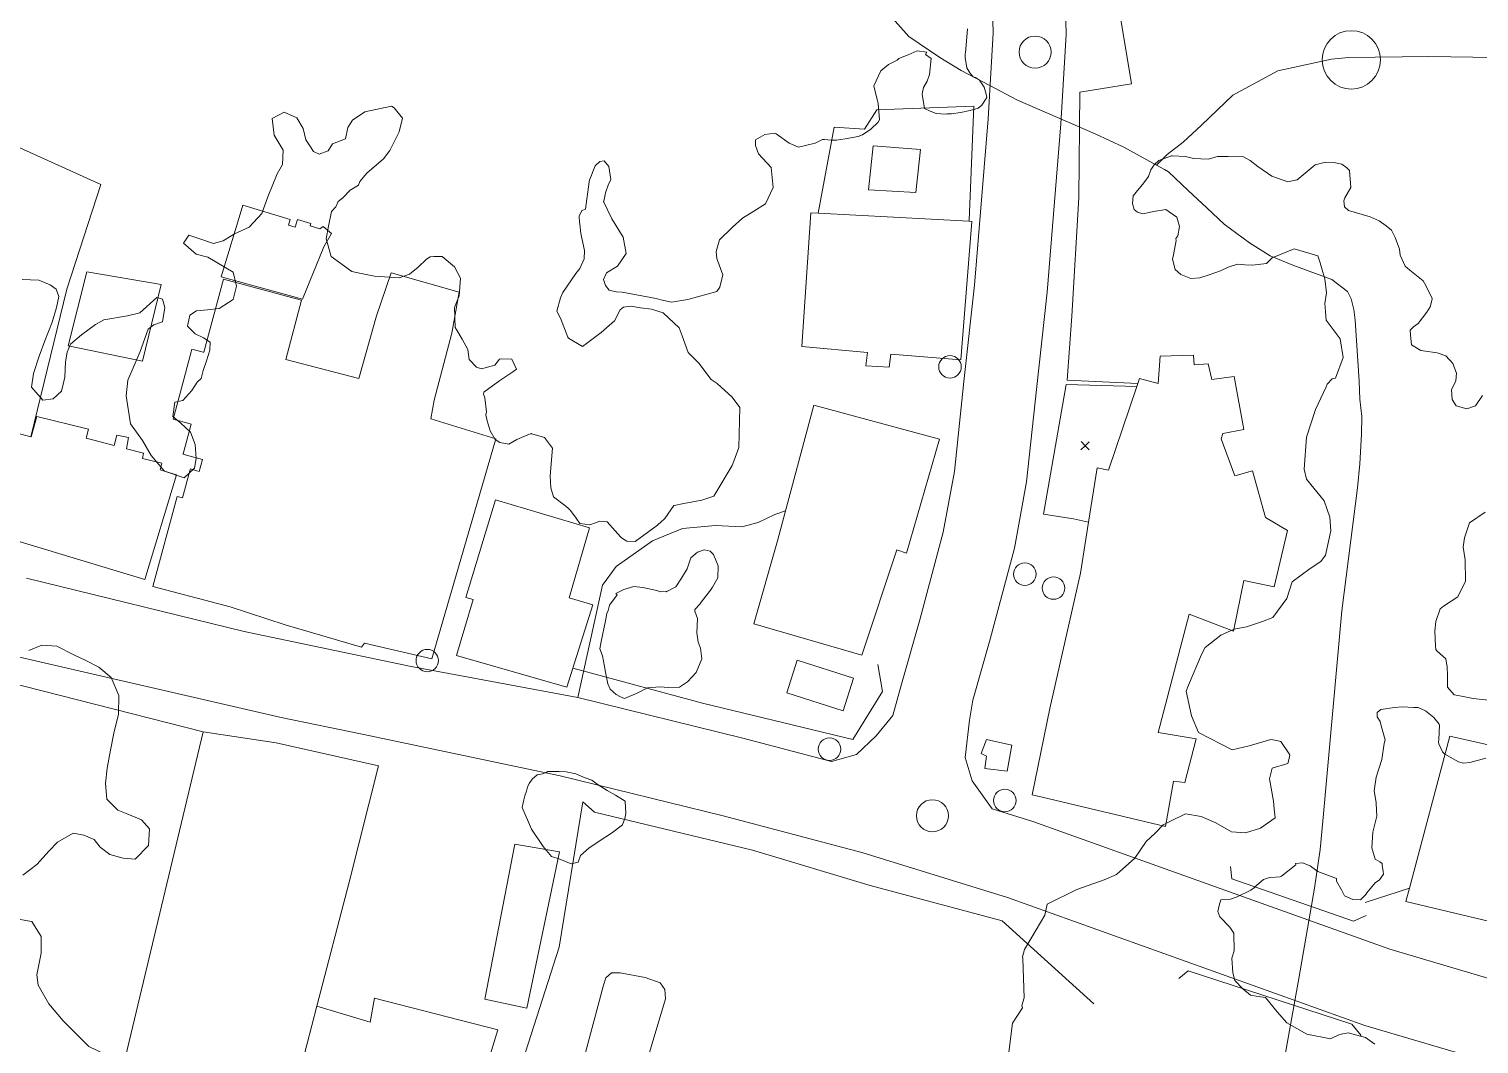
# Model space of a CAD drawing. Header units: metres. Extents: x 4652992 to 4879070, y 2074171 to 2309877.
# Drawn here: x 4654094.4 to 4654193.7, y 2307455.7 to 2307525.3 of the extents above; entities that cross this region are included whole.
import ezdxf

# ---------------------------------------------------------------- set-up
doc = ezdxf.new("R2010")
doc.units = ezdxf.units.M
doc.header["$MEASUREMENT"] = 0
doc.linetypes.add('DGN Style 3', pattern=[92.779933, 66.271381, -26.508552])
doc.layers.get('0').update_dxf_attribs({"color": 4, "lineweight": 0})
for name, color, linetype, lineweight in [('Level 1', 2, 'Continuous', 0), ('Level 10', 54, 'Continuous', 0), ('Level 14', 6, 'Continuous', 0), ('Level 18', 5, 'Continuous', 0), ('Level 20', 30, 'DGN Style 3', 0), ('Level 29', 30, 'Continuous', 0), ('Level 30', 5, 'Continuous', 0), ('Level 31', 38, 'Continuous', 0), ('Level 35', 4, 'Continuous', 0), ('Level 37', 3, 'Continuous', 0), ('Level 38', 3, 'Continuous', 0), ('Level 40', 1, 'Continuous', 0), ('Level 45', 9, 'Continuous', 0), ('Level 61', 4, 'Continuous', 0), ('Level 62', 4, 'Continuous', 0), ('Level 63', 3, 'Continuous', 0)]:
    doc.layers.add(name, color=color, linetype=linetype, lineweight=lineweight)

# ---------------------------------------------------------------- blocks, each defined once
blk = doc.blocks.new('POSTE')
at = {"color": 0, "linetype": 'ByBlock', "lineweight": -2}
blk.add_circle((0, 0), 0.770001, dxfattribs=at)
blk = doc.blocks.new('AL')
at = {"color": 0, "linetype": 'ByBlock', "lineweight": -2, "ltscale": 10}
blk.add_circle((0, 0), 1.100002, dxfattribs=at)
blk = doc.blocks.new('TANQUE')
at = {"color": 0, "linetype": 'ByBlock', "lineweight": -2, "ltscale": 10}
blk.add_circle((0, 0), 2, dxfattribs=at)
blk = doc.blocks.new('COTA')
at = {"color": 0, "linetype": 'ByBlock', "lineweight": -2, "ltscale": 10}
for p, q in [((0, 0), (-1.419522, -1.408457)), ((-1.408457, 1.419522), (0, 0)), ((1.419522, 1.408457), (0, 0)), ((0, 0), (1.408457, -1.419522))]:
    blk.add_line(p, q, dxfattribs=at)

msp = doc.modelspace()

# ---------------------------------------------------------------- linework, layer by layer
at = {"layer": 'Level 1'}
for points in [[(4654180.024905, 2307452.731081, 1375), (4654181.364687, 2307460.230105, 1374.72), (4654182.439883, 2307466.43091, 1374), (4654182.834475, 2307469.082522, 1373), (4654183.010317, 2307471.004885, 1372), (4654184.311098, 2307485.435915, 1371), (4654185.382693, 2307493.868288, 1370.3), (4654185.55469, 2307495.502077, 1370.3), (4654185.675112, 2307497.530703, 1370.3), (4654185.686098, 2307498.746889, 1370.3), (4654185.549074, 2307499.943728, 1370.3), (4654185.513674, 2307501.168886, 1370.3), (4654185.234926, 2307505.358706, 1370.08), (4654185.134707, 2307506.083498, 1370.08), (4654184.969729, 2307506.80469, 1370.08), (4654184.716494, 2307507.318728, 1370.08), (4654183.634707, 2307508.133913, 1370), (4654180.970888, 2307509.115298, 1370), (4654179.411318, 2307509.754275, 1369.98), (4654177.995302, 2307510.638125, 1369.98), (4654176.25873, 2307511.936709, 1369.96), (4654175.063479, 2307513.050112, 1369.92), (4654173.799929, 2307514.224917, 1369.9), (4654172.430727, 2307515.516299, 1369.86), (4654172.164136, 2307515.66353, 1369.860001), (4654171.607081, 2307515.971177, 1369.860001), (4654169.389101, 2307517.196108, 1369.86), (4654167.4173, 2307518.107485, 1369.86), (4654162.093691, 2307520.422121, 1369.8), (4654160.189089, 2307521.43268, 1369.68), (4654159.182925, 2307521.948488, 1369.58), (4654158.238283, 2307522.45209, 1369.52), (4654156.775881, 2307523.344912, 1369.38), (4654154.641909, 2307524.784731, 1369), (4654153.140688, 2307526.470522, 1368.9)], [(4654215.760683, 2307522.839907, 1375.54), (4654199.334475, 2307523.277285, 1375), (4654190.289919, 2307523.412478, 1374), (4654184.767885, 2307523.348879, 1373.36), (4654183.61133, 2307523.234133, 1373), (4654179.937685, 2307522.423281, 1372.32), (4654176.844485, 2307520.776675, 1372), (4654174.711306, 2307518.715884, 1371), (4654173.448305, 2307517.546694, 1370), (4654172.342391, 2307516.703139, 1369.860001), (4654171.607081, 2307515.971177, 1369.860001)]]:
    msp.add_polyline3d(points, dxfattribs=at)
at = {"layer": 'Level 10', "elevation": 1382.869218, "flags": 128}
msp.add_lwpolyline([(4654130.959889, 2307448.527831), (4654130.799252, 2307448.822418), (4654130.835067, 2307449.007356), (4654130.925539, 2307449.349639), (4654133.717624, 2307459.770729), (4654133.890539, 2307460.28895), (4654134.269747, 2307460.623548), (4654134.874993, 2307460.626835), (4654136.576749, 2307460.298969), (4654137.594293, 2307459.9351), (4654137.91889, 2307459.48897), (4654137.961182, 2307458.833518), (4654134.708256, 2307447.90405), (4654134.451082, 2307447.450012), (4654134.168728, 2307447.240521), (4654133.847764, 2307447.206244), (4654133.511495, 2307447.342711), (4654130.959889, 2307448.527831)], dxfattribs=at)
at = {"layer": 'Level 18', "color": 30}
for points in [[(4654160.317766, 2307529.199395, 1372.114), (4654160.427638, 2307525.006552, 1372.391293), (4654160.082479, 2307519.150859, 1372.950229), (4654159.146267, 2307507.743642, 1374.541527), (4654158.412724, 2307501.137846, 1375.690937), (4654157.765138, 2307494.981955, 1376.750347), (4654156.995878, 2307490.820353, 1377.645693), (4654155.388926, 2307484.806771, 1379.193413), (4654154.145933, 2307480.411281, 1380.294134), (4654153.540506, 2307478.255917, 1380.809204), (4654152.404889, 2307476.854966, 1381.211562), (4654151.054579, 2307475.587131, 1381.745443), (4654149.349375, 2307475.108758, 1382.008138), (4654143.269257, 2307476.705506, 1382.729621), (4654131.962425, 2307479.485334, 1383.996528), (4654120.551241, 2307481.611594, 1384.878475), (4654109.086658, 2307484.023533, 1385.597196), (4654094.177198, 2307487.671201, 1386.419561)], [(4654165.310577, 2307529.539233, 1372.104304), (4654165.431497, 2307524.924788, 1372.413692), (4654165.07043, 2307518.799215, 1372.829609), (4654164.123642, 2307507.263134, 1374.453493), (4654163.383773, 2307500.600373, 1375.514646), (4654162.717295, 2307494.264895, 1376.71353), (4654161.87697, 2307489.71884, 1377.630008), (4654160.210093, 2307483.481003, 1379.056289), (4654159.030259, 2307479.30886, 1379.952929), (4654158.796159, 2307477.931714, 1380.245859), (4654158.511978, 2307475.390235, 1380.680556), (4654158.988253, 2307473.775598, 1380.786953), (4654160.349917, 2307471.867412, 1380.74982), (4654163.144122, 2307471.00078, 1380.26704), (4654187.602506, 2307462.251685, 1379.194988), (4654200.724996, 2307458.357377, 1378.697394)], [(4654093.010002, 2307482.4029, 1386.662421), (4654111.623966, 2307478.120944, 1385.324424), (4654117.175207, 2307476.969456, 1384.978918), (4654130.74058, 2307474.121946, 1383.887484), (4654141.914112, 2307471.374891, 1382.648264), (4654151.422501, 2307468.877817, 1381.628535), (4654161.402451, 2307465.782502, 1380.581571), (4654185.892594, 2307457.022046, 1379.08053), (4654192.170681, 2307455.158924, 1378.934073), (4654201.67179, 2307452.339318, 1378.542454), (4654217.775591, 2307447.957559, 1377.721186), (4654219.147704, 2307447.584214, 1377.632048), (4654243.920342, 2307441.441238, 1375.96313), (4654261.881492, 2307436.439456, 1373.873505), (4654272.898449, 2307433.087543, 1372.188783), (4654277.707191, 2307431.624482, 1371.538324), (4654293.512247, 2307427.33574, 1369.547703), (4654305.229821, 2307424.011532, 1368.578529)]]:
    msp.add_polyline3d(points, dxfattribs=at)
at = {"layer": 'Level 20', "linetype": 'Continuous'}
msp.add_polyline3d([(4654131.962425, 2307479.485334, 1384.2879), (4654133.64594, 2307487.179221, 1382.906255), (4654134.579672, 2307488.469219, 1382.906255), (4654137.075856, 2307490.23339, 1382.606255), (4654139.124894, 2307491.077146, 1382.606255), (4654141.385952, 2307491.284361, 1381.906255), (4654143.191381, 2307491.17445, 1381.606255), (4654144.317578, 2307491.472747, 1381.106255), (4654145.455378, 2307492.03879, 1380.606255), (4654146.192725, 2307492.279281, 1379.652693)], dxfattribs=at)
at = {"layer": 'Level 29'}
for points in [[(4654185.992894, 2307464.556252, 1380.26494), (4654185.119653, 2307464.154113, 1380.26494), (4654176.770833, 2307467.071999, 1380.989276), (4654176.691338, 2307467.916048, 1380.989276)], [(4654185.649117, 2307456.334231, 1380.26494), (4654185.015674, 2307457.109762, 1380.26494), (4654173.793781, 2307460.75306, 1380.989276), (4654173.148846, 2307460.233728, 1380.989276)]]:
    msp.add_polyline3d(points, dxfattribs=at)
at = {"layer": 'Level 30', "color": 1, "flags": 128}
for points, elevation in [([(4654155.448598, 2307517.042053), (4654155.128964, 2307514.085653), (4654151.888948, 2307514.2734), (4654152.200596, 2307517.297069), (4654155.448598, 2307517.042053)], 1375.535774), ([(4654158.965372, 2307512.118715), (4654158.207405, 2307502.622003), (4654153.417183, 2307503.024653), (4654153.306737, 2307502.122435), (4654151.702725, 2307502.221131), (4654151.81319, 2307503.123348), (4654147.321217, 2307503.540344), (4654147.937076, 2307512.695958), (4654148.424039, 2307512.67047), (4654158.751059, 2307512.129933), (4654158.965372, 2307512.118715)], 1381.035774), ([(4654156.739, 2307497.184199), (4654154.494781, 2307489.389426), (4654153.82988, 2307489.607592), (4654151.41844, 2307482.384775), (4654144.026585, 2307484.544545), (4654145.640392, 2307490.220865), (4654148.137846, 2307499.528293), (4654156.739, 2307497.184199)], 1380.435774), ([(4654150.859489, 2307480.823616), (4654150.144296, 2307478.587269), (4654146.285172, 2307479.821433), (4654147.000365, 2307482.05778), (4654150.859489, 2307480.823616)], 1384.435774), ([(4654130.716893, 2307468.925521), (4654128.459401, 2307458.207158), (4654125.59982, 2307458.811706), (4654127.642955, 2307469.441463), (4654130.716893, 2307468.925521)], 1388.335774)]:
    msp.add_lwpolyline(points, dxfattribs=dict(at, elevation=elevation))
at = {"layer": 'Level 30', "color": 1}
for points in [[(4654112.137483, 2307511.867569, 1381.8), (4654112.602197, 2307511.727464, 1381.8), (4654112.756983, 2307512.240871, 1381.7), (4654113.661671, 2307511.968119, 1381.7), (4654113.615041, 2307511.813453, 1381.7), (4654114.271066, 2307511.610076, 1381.6), (4654114.501071, 2307511.767884, 1381.6), (4654115.091199, 2307511.290803, 1381.6), (4654114.559125, 2307510.38297, 1381.6), (4654113.101262, 2307506.788993, 1382.7), (4654107.524253, 2307508.322462, 1382.9), (4654108.954102, 2307513.06511, 1381.8361), (4654109.002615, 2307513.226022, 1381.8), (4654112.251714, 2307512.246459, 1381.8), (4654112.137483, 2307511.867569, 1381.8)], [(4654103.412676, 2307507.801519, 1384.6), (4654102.129668, 2307502.533493, 1385.4), (4654097.033603, 2307503.591778, 1385.4), (4654098.307375, 2307508.660177, 1384.7), (4654103.412676, 2307507.801519, 1384.6)], [(4654123.321251, 2307504.446611, 1388.2358), (4654122.116739, 2307499.866116, 1390.8358), (4654121.881885, 2307498.593592, 1390.8358), (4654126.34878, 2307497.208736, 1390.6358), (4654121.963778, 2307482.145875, 1390.6358), (4654117.342256, 2307483.212253, 1390.6358), (4654117.144936, 2307482.935903, 1393.4358), (4654111.901835, 2307484.479013, 1393.4358), (4654108.132673, 2307485.708357, 1388.779575), (4654102.844049, 2307487.091937, 1387.6), (4654104.507936, 2307493.263835, 1387.9), (4654104.877853, 2307493.164109, 1387.7), (4654105.381466, 2307495.032176, 1387.1355), (4654105.413137, 2307495.149653, 1387.1), (4654105.852995, 2307495.031071, 1387.1), (4654106.01951, 2307494.98618, 1387.1), (4654106.239992, 2307495.804019, 1388.6), (4654105.133831, 2307496.10223, 1388.6), (4654104.899309, 2307496.165455, 1388.6), (4654104.904765, 2307496.185693, 1388.6), (4654105.454826, 2307498.226048, 1388.6), (4654105.400924, 2307498.240579, 1388.5214), (4654104.22071, 2307498.558754, 1386.8), (4654104.793829, 2307500.684636, 1386.7116), (4654105.466224, 2307503.178769, 1386.6078), (4654105.516994, 2307503.367092, 1386.6), (4654106.287787, 2307503.159294, 1386.2202), (4654106.328706, 2307503.148262, 1386.2), (4654107.678219, 2307508.154044, 1385.5), (4654112.944477, 2307506.734309, 1385.5), (4654113.035859, 2307506.709673, 1385.5), (4654111.943587, 2307502.658085, 1386.537758), (4654116.948227, 2307501.348984, 1388.9958), (4654118.171126, 2307505.647999, 1388.3358), (4654119.178141, 2307508.60055, 1385.0358), (4654123.839492, 2307507.274453, 1385.3358), (4654123.321251, 2307504.446611, 1388.2358)], [(4654174.162585, 2307502.939668, 1375.745774), (4654174.201829, 2307502.288935, 1375.745774), (4654175.156586, 2307502.355338, 1375.345774), (4654175.399041, 2307501.278138, 1377.935774), (4654176.935153, 2307501.484247, 1377.835774), (4654177.601952, 2307497.844514, 1377.835774), (4654176.159654, 2307497.576788, 1378.035774), (4654176.043253, 2307497.215265, 1378.035774), (4654176.975814, 2307494.679345, 1378.435774), (4654178.199842, 2307495.033021, 1378.435774), (4654179.081289, 2307491.82266, 1378.435774), (4654180.59879, 2307490.924098, 1376.435774), (4654179.691934, 2307487.077249, 1376.435774), (4654177.611327, 2307487.507232, 1379.035774), (4654176.904991, 2307484.044565, 1379.835774), (4654173.866721, 2307485.206752, 1381.135774), (4654171.732934, 2307477.084205, 1381.135774), (4654174.343442, 2307476.651498, 1381.065774), (4654173.562319, 2307473.655009, 1380.765774), (4654172.785329, 2307473.749414, 1384.335774), (4654172.239016, 2307470.658448, 1384.235774), (4654164.181985, 2307472.568483, 1384.235774), (4654163.10864, 2307472.822935, 1384.235774), (4654164.314934, 2307478.734738, 1384.235774), (4654166.420867, 2307488.008494, 1381.935774), (4654166.96491, 2307491.507185, 1380.868692), (4654167.542519, 2307495.221731, 1379.735774), (4654168.325114, 2307495.063293, 1378.735774), (4654170.272186, 2307500.792994, 1378.735774), (4654170.347806, 2307501.015523, 1378.735774), (4654170.45911, 2307501.343061, 1378.735774), (4654171.734049, 2307501.002802, 1378.735774), (4654171.877277, 2307502.890828, 1375.875774), (4654174.162585, 2307502.939668, 1375.745774)], [(4654093.047603, 2307497.737939, 1387.3), (4654094.474383, 2307497.349613, 1387.7924), (4654094.496553, 2307497.343579, 1387.8), (4654094.896716, 2307498.746969, 1387.5), (4654098.422659, 2307497.870626, 1387.5), (4654098.267231, 2307497.25951, 1387.5), (4654100.198627, 2307496.769071, 1387.5), (4654100.368673, 2307497.457458, 1387.5), (4654101.17292, 2307497.303259, 1387.5), (4654101.026543, 2307496.530244, 1387.5), (4654102.19907, 2307496.225357, 1387.5), (4654102.133205, 2307495.877509, 1387.5), (4654103.458821, 2307495.543295, 1387.5), (4654103.332718, 2307495.086851, 1387.5), (4654104.459478, 2307494.750727, 1387.5), (4654102.281139, 2307487.578329, 1388.5), (4654092.461823, 2307490.556735, 1388.5)], [(4654131.622146, 2307481.507192, 1387.333083), (4654131.214734, 2307480.209055, 1387.349219), (4654123.640671, 2307482.366898, 1387.629219), (4654124.786784, 2307486.211691, 1387.909219), (4654124.27727, 2307486.333451, 1387.909219), (4654126.316626, 2307493.035153, 1387.909219), (4654132.763538, 2307491.127012, 1386.789218), (4654131.358902, 2307486.316238, 1387.279219), (4654132.982136, 2307485.840533, 1387.279219), (4654131.622146, 2307481.507192, 1387.333083)], [(4654202.064611, 2307479.555561, 1379.936255), (4654201.025867, 2307474.812718, 1380.866254), (4654201.722935, 2307474.671111, 1380.936255), (4654198.768439, 2307463.106475, 1380.796255), (4654188.70833, 2307465.509239, 1380.206254), (4654188.951325, 2307466.420247, 1380.206254), (4654191.731185, 2307476.842173, 1380.206254), (4654195.267957, 2307476.030827, 1380.425093), (4654195.377283, 2307476.005747, 1380.431858), (4654198.195806, 2307475.35917, 1380.606255), (4654198.906441, 2307479.062699, 1379.873682), (4654198.988568, 2307479.490713, 1379.789019), (4654199.00201, 2307479.556755, 1379.780557), (4654199.088277, 2307479.980585, 1379.726254), (4654202.064611, 2307479.555561, 1379.936255)], [(4654118.026743, 2307458.881235, 1389.335774), (4654126.47832, 2307456.710196, 1389.335774), (4654125.023632, 2307451.946355, 1389.435774), (4654127.049568, 2307451.456581, 1389.635774), (4654124.299288, 2307441.50399, 1389.635774), (4654124.110538, 2307440.820951, 1389.635774), (4654124.102525, 2307440.822693, 1389.635774), (4654110.329365, 2307443.817263, 1389.635774), (4654112.359122, 2307451.705759, 1389.798735), (4654114.066016, 2307458.339475, 1389.935774), (4654117.722993, 2307457.236674, 1389.935774), (4654118.026743, 2307458.881235, 1389.335774)]]:
    msp.add_polyline3d(points, dxfattribs=at)
at = {"layer": 'Level 31'}
msp.add_polyline3d([(4654161.709608, 2307476.229556, 1381.332252), (4654161.376385, 2307474.437064, 1381.332252), (4654159.860259, 2307474.63585, 1381.032252), (4654159.964027, 2307475.463462, 1381.032252), (4654159.614152, 2307475.663907, 1381.032252), (4654159.971785, 2307476.618463, 1381.032252), (4654161.709608, 2307476.229556, 1381.332252)], dxfattribs=at)
at = {"layer": 'Level 35'}
msp.add_line((4654185.928871, 2307465.443363, 1379.706254), (4654188.951325, 2307466.420247, 1379.706254), dxfattribs=at)
at = {"layer": 'Level 35', "extrusion": (0.9498513898274265, -0.2439849756680609, 0.1955854516347316), "elevation": 3858003.085493, "flags": 128}
msp.add_lwpolyline([(3392819.772464, -768013.850348), (3392811.538333, -768014.068359), (3392802.760753, -768013.850348)], dxfattribs=at)
at = {"layer": 'Level 37'}
for points in [[(4654164.418961, 2307547.524616, 1373.460917), (4654165.708197, 2307543.019031, 1373.732251), (4654168.461394, 2307530.242045, 1373.532252), (4654169.909117, 2307521.543223, 1373.932251), (4654166.364065, 2307520.959994, 1373.932251), (4654166.288116, 2307513.748262, 1375.232251), (4654165.825065, 2307505.623218, 1376.132252), (4654165.49212, 2307501.233626, 1376.732251), (4654170.347806, 2307501.015523, 1376.638778)], [(4654094.474383, 2307497.349613, 1386.495479), (4654096.949548, 2307507.462712, 1385.097286), (4654099.267776, 2307514.642296, 1384.197286), (4654082.355766, 2307522.305076, 1384.197286), (4654064.796051, 2307530.516897, 1385.767709)], [(4654106.288412, 2307477.143847, 1388.591429), (4654089.044369, 2307481.530306, 1389.391429), (4654078.157973, 2307484.992637, 1389.591429), (4654073.828379, 2307486.017368, 1389.891429), (4654068.606655, 2307487.015917, 1389.891429)], [(4654152.528047, 2307481.74878, 1383.035774), (4654152.829914, 2307479.903581, 1383.035774), (4654150.818766, 2307476.616602, 1383.635774), (4654140.500842, 2307479.103776, 1385.135774), (4654132.212388, 2307481.345389, 1386.035774), (4654131.622146, 2307481.507192, 1386.035774)], [(4654118.298359, 2307474.816295, 1387.691428), (4654111.281848, 2307476.376863, 1388.591429), (4654106.288412, 2307477.143847, 1388.591429), (4654100.820761, 2307454.288102, 1390.091429), (4654112.359122, 2307451.705759, 1389.402031)], [(4654132.296361, 2307472.334117, 1386.935774), (4654130.675412, 2307462.391801, 1387.935774), (4654127.037213, 2307450.984141, 1388.335774), (4654124.299288, 2307441.50399, 1388.335774)]]:
    msp.add_polyline3d(points, dxfattribs=at)
at = {"layer": 'Level 38'}
for points in [[(4654158.751059, 2307512.129933, 1376.035774), (4654158.778924, 2307512.176227, 1376.035774), (4654159.09218, 2307520.021898, 1375.135774), (4654152.458348, 2307519.764439, 1374.735774), (4654151.617118, 2307518.444373, 1374.735774), (4654149.528999, 2307518.575388, 1374.735774), (4654148.424039, 2307512.67047, 1375.169946)], [(4654167.330835, 2307458.499501, 1383.535774), (4654161.045244, 2307464.189648, 1383.535774), (4654151.98859, 2307466.614468, 1384.035774), (4654143.936945, 2307469.027663, 1384.935774), (4654133.103039, 2307471.629499, 1385.435774), (4654132.296361, 2307472.334117, 1386.935774)]]:
    msp.add_polyline3d(points, dxfattribs=at)
at = {"layer": 'Level 40', "color": 3}
for points in [[(4654158.660883, 2307525.32257, 1376.0358), (4654158.66337, 2307525.284179, 1376.0358), (4654158.52118, 2307523.668429, 1375.0358), (4654158.512241, 2307523.624652, 1375.0358), (4654158.508854, 2307523.348432, 1375.0358), (4654158.630568, 2307522.644172, 1375.0358), (4654158.830324, 2307522.285311, 1375.0358), (4654159.04796, 2307522.014005, 1375.0358), (4654159.222847, 2307521.979064, 1375.0358), (4654159.485315, 2307521.800667, 1375.0358), (4654159.815137, 2307521.313946, 1375.0358), (4654159.937298, 2307520.837686, 1375.0358), (4654159.987116, 2307520.596093, 1375.0358), (4654159.652298, 2307520.070616, 1375.0358), (4654159.402315, 2307519.869919, 1375.0358), (4654158.847621, 2307519.714551, 1375.0358), (4654158.188635, 2307519.588394, 1375.0358), (4654157.575533, 2307519.483047, 1375.0358), (4654157.486216, 2307519.484644, 1375.0358), (4654157.277873, 2307519.48837, 1375.0358), (4654157.164143, 2307519.474104, 1375.0358), (4654156.517504, 2307519.506113, 1375.0358), (4654156.114916, 2307519.673686, 1375.0358), (4654155.717299, 2307519.854311, 1375.0358), (4654155.555282, 2307520.843601, 1375.0358), (4654155.644694, 2307521.281405, 1375.0358), (4654155.895342, 2307521.717022, 1375.0358), (4654156.057896, 2307522.190562, 1375.0358), (4654156.187135, 2307523.269032, 1375.0358), (4654155.790829, 2307523.555366, 1375.5358), (4654155.888216, 2307523.716601, 1376.0358), (4654155.205636, 2307523.80877, 1376.0358), (4654155.017533, 2307523.713601, 1377.0358), (4654154.610813, 2307523.53009, 1377.0358), (4654153.94969, 2307523.276987, 1377.0358), (4654153.835718, 2307523.163419, 1377.0358), (4654153.257082, 2307522.865134, 1377.0358), (4654152.722966, 2307522.435098, 1377.0358), (4654152.256439, 2307521.403391, 1377.0358), (4654152.481049, 2307520.459494, 1377.0358), (4654152.554141, 2307520.196727, 1377.0358), (4654152.639477, 2307519.084817, 1377.0358), (4654152.553134, 2307518.92551, 1377.0358), (4654152.051733, 2307518.429572, 1377.0358), (4654151.473896, 2307518.045049, 1377.0358), (4654151.176552, 2307517.922648, 1377.0358), (4654150.288476, 2307517.781916, 1377.0358), (4654149.693858, 2307517.678964, 1377.5358), (4654149.321361, 2307517.679338, 1378.5358), (4654148.869623, 2307517.738294, 1378.33), (4654148.721384, 2307517.721314, 1378.33), (4654148.227642, 2307517.485353, 1378.33), (4654147.08572, 2307517.211589, 1378.33), (4654146.444261, 2307517.479178, 1378.33), (4654145.545808, 2307518.112136, 1378.7182), (4654145.472242, 2307518.163963, 1378.75), (4654144.786743, 2307518.077976, 1378.75), (4654144.126729, 2307517.708203, 1378.75), (4654144.130325, 2307517.317311, 1378.75), (4654144.347205, 2307516.74445, 1378.75), (4654145.203771, 2307515.815855, 1380.15), (4654145.351702, 2307514.43691, 1381.48), (4654144.818656, 2307513.321423, 1381.48), (4654144.021651, 2307512.814116, 1381.48), (4654143.256733, 2307512.328161, 1381.48), (4654142.544465, 2307511.692804, 1381.48), (4654141.660927, 2307510.848286, 1381.97), (4654141.444118, 2307510.05888, 1381.97), (4654141.484578, 2307509.578907, 1381.97), (4654141.889353, 2307508.453482, 1381.97), (4654141.686399, 2307507.598624, 1382.5358), (4654141.494434, 2307507.320999, 1382.5358), (4654139.489556, 2307506.773658, 1382.5358), (4654138.373541, 2307506.59042, 1382.5358), (4654137.646914, 2307506.739701, 1382.5358), (4654137.340116, 2307506.842037, 1382.5358), (4654134.992948, 2307507.265922, 1382.5358), (4654134.594364, 2307507.300428, 1382.5358), (4654134.107611, 2307507.397695, 1382.5358), (4654133.850006, 2307507.720763, 1382.5358), (4654133.73179, 2307508.123674, 1382.5358), (4654133.917737, 2307508.58644, 1382.95), (4654134.669671, 2307509.042994, 1382.95), (4654135.275502, 2307509.911723, 1382.46), (4654135.062078, 2307511.030657, 1381.83), (4654134.283292, 2307512.294403, 1381.06), (4654133.728276, 2307513.482496, 1381.06), (4654133.737294, 2307513.505364, 1381.0358), (4654133.852318, 2307514.067725, 1381.0358), (4654134.063494, 2307514.658643, 1381.0358), (4654134.147641, 2307514.818336, 1381.0358), (4654134.22135, 2307514.988876, 1381.0358), (4654134.086511, 2307515.87502, 1381.0358), (4654133.758276, 2307516.257148, 1381.0358), (4654133.468102, 2307516.22516, 1381.0358), (4654133.155619, 2307515.918852, 1381.0358), (4654132.764764, 2307514.932159, 1381.0358), (4654132.744236, 2307514.831804, 1381.0358), (4654132.492475, 2307512.944243, 1382.5358), (4654132.231446, 2307512.858917, 1382.5358), (4654132.045023, 2307512.476383, 1382.5358), (4654132.071329, 2307512.029752, 1383.0358), (4654132.110365, 2307511.93047, 1383.5358), (4654132.159551, 2307511.29082, 1383.5358), (4654132.413733, 2307510.113057, 1383.5358), (4654132.407239, 2307509.543913, 1383.5358), (4654132.098481, 2307508.888238, 1383.5358), (4654131.830448, 2307508.553591, 1383.5358), (4654130.928658, 2307507.254116, 1383.5358), (4654130.763363, 2307506.876051, 1383.5358), (4654130.527619, 2307505.95385, 1383.5358), (4654130.764441, 2307505.478332, 1383.5358), (4654131.274361, 2307504.188342, 1383.5358), (4654131.320774, 2307504.109974, 1383.5358), (4654132.284898, 2307503.543037, 1384.0358), (4654133.550822, 2307504.491946, 1384.0358), (4654134.478093, 2307505.30619, 1384.0358), (4654134.866014, 2307506.045791, 1384.5358), (4654135.083002, 2307506.227553, 1384.5358), (4654135.593459, 2307506.305647, 1384.5358), (4654136.267167, 2307506.186782, 1384.5358), (4654137.019216, 2307506.101448, 1384.5358), (4654137.817659, 2307505.861187, 1384.5358), (4654138.910924, 2307504.832269, 1384.5358), (4654139.113883, 2307504.269472, 1384.5358), (4654139.530488, 2307503.142204, 1384.5358), (4654139.887429, 2307502.770322, 1384.5358), (4654140.257171, 2307502.401952, 1384.5358), (4654141.088642, 2307501.288344, 1384.5358), (4654141.500592, 2307501.002183, 1384.5358), (4654142.528426, 2307500.060821, 1384.5358), (4654143.053329, 2307499.366533, 1384.5358), (4654142.989021, 2307496.632363, 1384.5358), (4654142.659742, 2307495.68905, 1384.5358), (4654142.545692, 2307495.382588, 1384.5358), (4654141.29317, 2307493.287163, 1384.5358), (4654140.455022, 2307493.019768, 1384.5358), (4654139.237928, 2307492.78375, 1384.5358), (4654138.554883, 2307492.636324, 1384.5358), (4654138.534966, 2307492.658445, 1384.5358), (4654137.916351, 2307491.760393, 1386.5358), (4654137.62037, 2307491.493283, 1386.5358), (4654137.501711, 2307491.367896, 1386.5358), (4654137.428445, 2307491.290476, 1386.5358), (4654135.887239, 2307490.185374, 1386.5358), (4654135.310388, 2307490.198817, 1386.5358), (4654134.961454, 2307490.4387, 1386.5358), (4654134.889111, 2307490.495181, 1386.5358), (4654133.979739, 2307491.530488, 1386.5358), (4654133.471864, 2307491.562725, 1386.5358), (4654133.174123, 2307491.450613, 1386.5358), (4654132.774897, 2307491.319269, 1386.5358), (4654132.094715, 2307491.413061, 1386.5358), (4654131.854932, 2307491.775452, 1386.5358), (4654131.462946, 2307492.311754, 1386.5358), (4654131.312655, 2307492.438127, 1386.5358), (4654131.130326, 2307492.591438, 1386.5358), (4654130.289191, 2307493.248146, 1386.683), (4654130.114547, 2307493.868596, 1386.59), (4654130.069893, 2307494.689284, 1386.38), (4654130.216738, 2307496.574245, 1385.89), (4654129.681818, 2307497.309795, 1385.05), (4654128.978366, 2307497.511102, 1384.7303), (4654128.798111, 2307497.562686, 1384.6484), (4654128.757642, 2307497.574267, 1384.63), (4654128.273189, 2307497.366697, 1384.63), (4654127.788733, 2307497.159125, 1384.63), (4654127.229438, 2307496.855819, 1384.63), (4654126.609565, 2307496.971329, 1384.63), (4654126.291205, 2307497.1767, 1384.5358), (4654125.945647, 2307497.757363, 1384.5358), (4654125.743439, 2307498.45387, 1384.5358), (4654125.665917, 2307498.851556, 1384.5358), (4654125.711328, 2307499.073477, 1384.5358), (4654125.597583, 2307500.020176, 1384.5358), (4654125.4953, 2307500.271605, 1384.5358), (4654125.525574, 2307500.419547, 1384.5358), (4654126.627741, 2307501.223462, 1384.0358), (4654127.501235, 2307501.804858, 1383.5358), (4654127.750451, 2307501.994461, 1383.5358), (4654127.446103, 2307502.663896, 1383.5358), (4654126.759301, 2307502.703915, 1383.5358), (4654126.602434, 2307502.678309, 1383.5358), (4654126.263508, 2307502.264617, 1383.5358), (4654125.352099, 2307502.011921, 1383.5358), (4654125.021685, 2307502.121222, 1383.5358), (4654124.509213, 2307502.654763, 1383.5358), (4654124.429659, 2307503.343788, 1383.5358), (4654124.033331, 2307504.039714, 1383.5358), (4654123.680024, 2307504.670623, 1383.5358), (4654123.564092, 2307504.845826, 1383.5358), (4654123.511056, 2307506.208356, 1383.5358), (4654123.822256, 2307507.013131, 1383.5358), (4654123.924412, 2307508.224846, 1383.5358), (4654123.509462, 2307509.00075, 1383.5358), (4654122.670741, 2307509.707904, 1383.5358), (4654122.654407, 2307509.711168, 1383.5358), (4654122.085489, 2307509.707719, 1385.0358), (4654121.848431, 2307509.698653, 1385.0358), (4654121.599457, 2307509.533005, 1385.0358), (4654121.019123, 2307508.970394, 1385.0358), (4654120.42238, 2307508.506325, 1385.0358), (4654119.715944, 2307508.247785, 1385.0358), (4654118.021921, 2307508.365738, 1385.0358), (4654117.111585, 2307508.547653, 1385.0358), (4654116.47235, 2307508.675392, 1385.0358), (4654115.058731, 2307509.71458, 1385.0358), (4654114.706039, 2307510.926903, 1385.0358), (4654114.882227, 2307511.78714, 1385.0358), (4654115.089282, 2307512.798085, 1385.0358), (4654115.386311, 2307513.12334, 1384.5358), (4654115.545173, 2307513.487888, 1384.0358), (4654115.848121, 2307513.719829, 1384.0358), (4654116.35937, 2307514.249419, 1384.0358), (4654116.942438, 2307514.59955, 1384.0358), (4654117.014931, 2307514.853251, 1383.0358), (4654117.506515, 2307515.430509, 1383.0358), (4654118.653218, 2307516.413745, 1381.5358), (4654119.076294, 2307516.980628, 1381.5358), (4654119.716976, 2307518.258402, 1381.5358), (4654119.948271, 2307519.186529, 1381.5358), (4654119.371828, 2307519.896321, 1381.5358), (4654119.203268, 2307520.001378, 1381.5358), (4654117.369207, 2307519.62854, 1381.5358), (4654116.521456, 2307519.056536, 1381.5358), (4654116.205461, 2307518.548683, 1381.5358), (4654116.046677, 2307517.773337, 1381.5358), (4654115.156279, 2307517.421574, 1379.9559), (4654114.858896, 2307516.946587, 1379.9559), (4654114.24085, 2307516.720847, 1380.426713), (4654113.856149, 2307516.907941, 1380.426713), (4654113.591988, 2307517.300391, 1380.426713), (4654113.319965, 2307517.70452, 1380.426726), (4654113.150438, 2307518.483903, 1380.426713), (4654112.706471, 2307519.209427, 1380.426726), (4654111.827594, 2307519.591939, 1380.426726), (4654111.00648, 2307519.163192, 1380.426726), (4654111.158807, 2307518.013665, 1380.426726), (4654111.758067, 2307516.991536, 1380.426726), (4654111.718945, 2307516.022747, 1381.026726), (4654111.354392, 2307515.369051, 1382.226726), (4654110.729404, 2307513.805267, 1383.726726), (4654110.303479, 2307512.666475, 1383.726726), (4654109.440292, 2307511.717842, 1383.726726), (4654108.4279, 2307511.269921, 1384.026726), (4654107.652247, 2307510.782353, 1384.026726), (4654106.985435, 2307510.592169, 1384.026726), (4654106.000039, 2307510.940696, 1384.026726), (4654105.309259, 2307511.179558, 1384.026726), (4654104.939288, 2307510.613959, 1384.026726), (4654105.796472, 2307509.865624, 1384.026726), (4654106.598375, 2307509.658494, 1384.026726), (4654108.332594, 2307508.626897, 1384.626726), (4654108.573349, 2307507.679591, 1384.626726), (4654108.348388, 2307506.768735, 1384.626726), (4654107.392384, 2307506.157261, 1384.626726), (4654106.583839, 2307506.047495, 1384.626726), (4654105.835618, 2307505.97914, 1384.626726), (4654105.36239, 2307505.698946, 1384.626726), (4654105.217113, 2307504.9317, 1384.626726), (4654105.747791, 2307504.40575, 1384.626726), (4654106.311842, 2307504.134298, 1385.226726), (4654106.763482, 2307503.83182, 1385.826725), (4654106.75156, 2307503.301576, 1386.426726), (4654106.505697, 2307502.551819, 1387.326725), (4654106.296098, 2307501.904805, 1387.626725), (4654106.139633, 2307501.354462, 1387.626725), (4654105.880042, 2307501.087704, 1387.626725), (4654105.51217, 2307500.525144, 1387.626725), (4654104.889903, 2307499.835938, 1387.926726), (4654104.347161, 2307499.729094, 1387.926726), (4654104.214508, 2307498.752485, 1387.926726), (4654104.752108, 2307498.280203, 1387.926726), (4654105.421676, 2307497.67715, 1387.926726), (4654105.730913, 2307496.826782, 1387.926726), (4654105.809577, 2307495.862417, 1387.926726), (4654105.684328, 2307495.200832, 1387.926726), (4654104.985202, 2307494.543757, 1387.926726), (4654103.62661, 2307495.010233, 1387.326725), (4654102.730655, 2307496.079441, 1387.326725), (4654102.137513, 2307497.090635, 1387.326725), (4654101.303817, 2307498.250178, 1386.426726), (4654101.015619, 2307500.155592, 1386.126726), (4654101.11744, 2307501.246819, 1386.126726), (4654101.48404, 2307502.075657, 1386.126726), (4654101.970843, 2307503.201247, 1385.526726), (4654102.523813, 2307504.736256, 1385.526726), (4654102.895224, 2307505.035531, 1385.526726), (4654103.510027, 2307505.235132, 1385.526726), (4654103.655951, 2307506.218545, 1384.926726), (4654103.49946, 2307506.778465, 1384.926726), (4654103.103843, 2307506.907423, 1384.926726), (4654101.936705, 2307505.849853, 1386.126726), (4654101.110466, 2307505.638241, 1386.126726), (4654099.48686, 2307505.368102, 1386.126726), (4654098.903733, 2307505.056876, 1386.126726), (4654097.937931, 2307504.345848, 1385.526726), (4654097.185189, 2307503.696091, 1385.526726), (4654096.977472, 2307503.153514, 1385.526726), (4654096.851667, 2307502.489313, 1385.526726), (4654096.810024, 2307501.438311, 1385.526726), (4654096.575517, 2307500.477244, 1385.526726), (4654096.003652, 2307499.951512, 1385.526726), (4654095.306634, 2307499.873377, 1385.526726), (4654094.530598, 2307500.763553, 1385.526726), (4654094.654178, 2307501.693009, 1385.526726), (4654095.038391, 2307502.890165, 1385.526726), (4654095.444198, 2307503.924286, 1385.526726), (4654095.949019, 2307505.204121, 1385.526726), (4654096.243849, 2307506.206524, 1385.526726), (4654096.389014, 2307506.972894, 1385.526726), (4654096.2167, 2307507.477053, 1386.126726), (4654095.800073, 2307507.76865, 1386.126726), (4654095.019627, 2307508.077212, 1386.126726), (4654093.877554, 2307508.137804, 1386.126726)], [(4654161.501165, 2307455.17845, 1391.5358), (4654161.742623, 2307457.181936, 1391.5358), (4654162.434372, 2307458.236085, 1391.5082), (4654162.385849, 2307458.383918, 1391.5358), (4654162.540183, 2307458.89889, 1391.5358), (4654162.454672, 2307461.593975, 1391.5358), (4654162.432727, 2307461.718721, 1391.2678), (4654162.563251, 2307462.216011, 1391.387), (4654163.365141, 2307463.568774, 1390.6977), (4654163.95928, 2307464.571068, 1390.187), (4654164.126668, 2307465.333937, 1386.987), (4654166.170171, 2307466.336894, 1386.987), (4654168.024, 2307466.985673, 1386.987), (4654168.883401, 2307467.362755, 1386.987), (4654170.12516, 2307468.48146, 1385.787), (4654170.906176, 2307469.62108, 1385.787), (4654171.534114, 2307470.202311, 1385.787), (4654172.079049, 2307470.760859, 1385.787), (4654172.580648, 2307471.009072, 1385.3931), (4654173.607185, 2307471.517048, 1384.587), (4654174.67685, 2307471.345057, 1383.387), (4654175.685851, 2307470.898084, 1381.787), (4654176.757386, 2307470.292724, 1380.587), (4654177.728334, 2307470.217247, 1380.587), (4654178.738789, 2307470.529187, 1380.587), (4654179.741121, 2307471.255679, 1379.787), (4654179.685121, 2307471.86926, 1379.1399), (4654179.637268, 2307472.393568, 1378.587), (4654179.362612, 2307473.92413, 1378.987), (4654179.547975, 2307474.639669, 1378.987), (4654180.629111, 2307474.960977, 1378.187), (4654180.679559, 2307475.208535, 1378.187), (4654180.753332, 2307475.57055, 1378.187), (4654180.148099, 2307476.484501, 1378.187), (4654179.863256, 2307476.541431, 1378.187), (4654179.463645, 2307476.621299, 1378.187), (4654177.965112, 2307476.183903, 1378.987), (4654176.800668, 2307475.90173, 1378.987), (4654174.493547, 2307477.09235, 1379.787), (4654174.009672, 2307478.24161, 1380.987), (4654173.645059, 2307479.934068, 1380.987), (4654173.817411, 2307480.340967, 1380.987), (4654174.709401, 2307482.446837, 1380.987), (4654174.946993, 2307482.928202, 1381.0358), (4654176.030322, 2307483.758388, 1381.0358), (4654176.930335, 2307484.167711, 1381.0358), (4654177.779089, 2307484.342117, 1381.0358), (4654178.892647, 2307484.689799, 1381.0358), (4654179.597578, 2307484.967158, 1381.0358), (4654180.54316, 2307486.26852, 1381.0358), (4654180.922369, 2307487.41121, 1381.0358), (4654182.139516, 2307488.330557, 1381.0358), (4654182.880755, 2307488.816748, 1381.0358), (4654183.192223, 2307489.238553, 1381.0358), (4654183.576281, 2307490.902586, 1381.0358), (4654183.497868, 2307491.844669, 1381.0358), (4654183.105565, 2307492.956203, 1381.0358), (4654181.908861, 2307494.462298, 1381.0358), (4654181.744078, 2307495.131782, 1381.0358), (4654181.892003, 2307497.325208, 1381.0358), (4654182.525586, 2307499.218679, 1381.0358), (4654183.255776, 2307500.777107, 1381.0358), (4654183.320041, 2307500.95138, 1380.99), (4654183.659471, 2307501.32727, 1380.99), (4654183.895565, 2307501.38327, 1380.78), (4654184.406849, 2307502.791737, 1380.5), (4654184.205583, 2307504.075125, 1379.52), (4654183.528359, 2307504.971436, 1378.128), (4654183.251989, 2307505.337212, 1377.56), (4654183.196534, 2307505.951214, 1377.56), (4654183.147089, 2307506.498667, 1377.56), (4654183.264922, 2307507.216426, 1377.56), (4654183.148291, 2307508.180594, 1377.56), (4654183.013503, 2307508.635192, 1377.56), (4654182.829577, 2307509.270645, 1377.56), (4654182.672732, 2307509.758138, 1377.56), (4654181.044119, 2307510.224495, 1376.23), (4654179.546401, 2307509.626802, 1375.67), (4654179.149575, 2307509.220222, 1375.67), (4654178.188648, 2307509.126413, 1375.67), (4654177.678249, 2307509.142651, 1375.67), (4654177.173449, 2307509.186351, 1375.67), (4654176.530384, 2307508.971869, 1375.67), (4654175.997003, 2307508.735467, 1375.67), (4654175.227437, 2307508.460511, 1375.67), (4654174.584358, 2307508.246023, 1375.67), (4654173.97488, 2307508.196311, 1375.67), (4654173.517914, 2307508.382955, 1375.67), (4654173.289902, 2307508.476084, 1375.67), (4654172.90636, 2307508.811339, 1375.67), (4654172.723119, 2307509.534551, 1376.0358), (4654172.776729, 2307509.820791, 1376.0358), (4654172.959015, 2307510.801662, 1376.0358), (4654172.938561, 2307510.949737, 1375.6), (4654173.088453, 2307511.133625, 1375.6), (4654173.189866, 2307511.770751, 1375.6), (4654173.00584, 2307512.407735, 1375.6), (4654172.255962, 2307512.929118, 1375.6), (4654171.423949, 2307512.78689, 1374.8894), (4654171.108453, 2307512.732957, 1374.62), (4654170.69038, 2307512.644781, 1374.62), (4654170.311572, 2307512.749086, 1374.62), (4654170.092496, 2307512.935947, 1374.62), (4654169.973213, 2307513.331809, 1374.62), (4654170.02488, 2307513.865214, 1374.62), (4654170.748516, 2307514.750835, 1374.62), (4654171.069141, 2307515.201866, 1374.62), (4654171.21941, 2307515.658311, 1374.62), (4654171.457069, 2307515.982829, 1374.62), (4654171.777098, 2307516.290887, 1374.62), (4654172.641241, 2307516.60469, 1374.62), (4654172.71823, 2307516.600763, 1374.62), (4654173.60282, 2307516.555646, 1374.62), (4654174.146354, 2307516.418437, 1374.62)], [(4654174.146354, 2307516.418437, 1374.62), (4654175.168456, 2307516.385917, 1374.62), (4654175.565991, 2307516.502532, 1374.62), (4654175.649256, 2307516.526957, 1374.62), (4654175.806736, 2307516.573153, 1374.62), (4654176.521199, 2307516.573481, 1374.62), (4654177.570753, 2307516.535475, 1374.62), (4654178.03695, 2307516.29926, 1374.62), (4654178.551885, 2307515.88162, 1374.62), (4654179.522494, 2307515.205697, 1374.13), (4654180.61871, 2307514.821183, 1374.34), (4654181.252229, 2307514.970116, 1374.62), (4654182.496434, 2307515.998398, 1375.25), (4654183.189038, 2307516.174519, 1375.25), (4654183.781971, 2307516.141829, 1375.25), (4654184.33067, 2307516.032204, 1375.25), (4654184.653728, 2307515.796116, 1375.25), (4654184.841184, 2307515.610041, 1375.25), (4654184.937129, 2307514.433438, 1375.5358), (4654184.521258, 2307513.740991, 1375.5358), (4654184.453396, 2307513.530043, 1375.5358), (4654184.507325, 2307513.122996, 1375.5358), (4654184.783832, 2307512.853309, 1375.5358), (4654186.256277, 2307512.436453, 1375.5358), (4654186.868085, 2307512.147536, 1375.5358), (4654187.366178, 2307511.814665, 1375.5358), (4654187.712163, 2307511.513318, 1375.5358), (4654187.978337, 2307511.013163, 1375.5358), (4654188.261759, 2307510.204842, 1375.5358), (4654188.312041, 2307509.811121, 1375.5358), (4654188.667962, 2307509.054258, 1375.5358), (4654188.979529, 2307508.77855, 1375.5358), (4654189.893367, 2307508.042623, 1375.5358), (4654190.079536, 2307507.716251, 1375.5358), (4654190.513701, 2307506.838836, 1375.5358), (4654190.503186, 2307506.787222, 1375.5358), (4654190.362817, 2307506.261623, 1375.5358), (4654190.146375, 2307505.900618, 1375.5358), (4654189.549738, 2307505.119656, 1375.451), (4654189.228963, 2307504.894616, 1375.6), (4654189.00261, 2307504.657135, 1376.16), (4654189.034316, 2307504.316366, 1376.4491), (4654189.094722, 2307503.667126, 1377), (4654189.722742, 2307503.273306, 1377.63), (4654190.846983, 2307503.105896, 1378.61), (4654191.455935, 2307502.905908, 1379.1), (4654191.679138, 2307502.655306, 1379.1), (4654191.756726, 2307502.568194, 1379.1), (4654191.919846, 2307502.38505, 1379.1), (4654192.186759, 2307501.713252, 1379.1), (4654192.129968, 2307501.201275, 1379.1), (4654192.007772, 2307500.945164, 1379.1), (4654191.839837, 2307500.593188, 1379.1), (4654191.869218, 2307499.921246, 1379.1), (4654192.159879, 2307499.482549, 1379.1), (4654192.876239, 2307499.26804, 1379.1), (4654193.489169, 2307499.478607, 1379.1), (4654193.957592, 2307500.175499, 1378.61)], [(4654194.150965, 2307492.182652, 1377.5358), (4654193.058995, 2307491.460674, 1377.5358), (4654192.716505, 2307490.431296, 1377.5358), (4654192.64373, 2307489.798456, 1377.5358), (4654192.780218, 2307488.930042, 1377.5358), (4654192.803496, 2307487.461469, 1377.5358), (4654192.258458, 2307486.378659, 1377.5358), (4654191.279124, 2307485.755824, 1377.5358), (4654191.060828, 2307485.563638, 1377.5358), (4654190.75043, 2307484.691734, 1377.5358), (4654190.686519, 2307484.054453, 1377.5358), (4654190.739585, 2307483.007655, 1377.5358), (4654190.770861, 2307482.772042, 1377.35), (4654190.860336, 2307482.664978, 1377.35), (4654191.437666, 2307482.145172, 1377.35), (4654191.536964, 2307481.565344, 1377.35), (4654191.555948, 2307481.031804, 1377.35), (4654191.569296, 2307480.65667, 1377.35), (4654191.567498, 2307480.190359, 1377.35), (4654192.025986, 2307479.679382, 1378.61), (4654192.518382, 2307479.584671, 1379.3612), (4654193.310763, 2307479.432259, 1380.57), (4654194.366089, 2307479.307097, 1381.27)], [(4654141.051524, 2307486.841859, 1386.035774), (4654140.72868, 2307486.42871, 1386.035774), (4654140.405832, 2307486.015557, 1386.035774), (4654140.331881, 2307485.887033, 1386.035774), (4654139.972601, 2307485.528923, 1386.035774), (4654139.991165, 2307485.409783, 1387.035774), (4654140.172785, 2307484.910863, 1387.535774), (4654140.113318, 2307483.921558, 1387.535774), (4654140.220194, 2307483.280398, 1387.535774), (4654140.373886, 2307482.86826, 1387.535774), (4654140.462039, 2307482.135468, 1387.535774), (4654140.082531, 2307481.210058, 1387.535774), (4654139.475506, 2307480.568502, 1387.535774), (4654138.924656, 2307480.201793, 1387.535774), (4654138.155661, 2307480.164772, 1387.535774), (4654137.597645, 2307480.228625, 1387.535774), (4654136.72784, 2307480.164071, 1387.535774), (4654136.085529, 2307479.815635, 1387.535774), (4654135.15015, 2307479.430406, 1387.535774), (4654134.885189, 2307479.531049, 1387.535774), (4654134.583874, 2307479.686641, 1387.535774), (4654134.182867, 2307480.05289, 1387.535774), (4654134.019834, 2307480.419251, 1387.535774), (4654133.849668, 2307481.216166, 1387.535774), (4654133.787446, 2307481.610048, 1387.535774), (4654133.653637, 2307482.351992, 1387.535774), (4654133.463627, 2307482.819083, 1387.535774), (4654133.566668, 2307483.322953, 1387.535774), (4654133.857046, 2307484.742911, 1387.535774), (4654133.960081, 2307485.246754, 1387.535774), (4654134.047759, 2307485.452723, 1387.035774), (4654134.12274, 2307485.81939, 1387.035774), (4654134.648051, 2307486.525399, 1387.035774), (4654134.5711, 2307486.622282, 1386.535774), (4654135.103899, 2307486.897687, 1386.535774), (4654135.810425, 2307487.090631, 1386.535774), (4654136.414907, 2307487.017552, 1386.535774), (4654137.055791, 2307486.889462, 1386.535774), (4654137.376233, 2307486.825417, 1386.535774), (4654137.641522, 2307486.724658, 1386.535774), (4654138.081649, 2307486.779901, 1386.535774), (4654138.024907, 2307486.73026, 1386.035774), (4654138.668419, 2307487.079319, 1386.035774), (4654139.074606, 2307487.666871, 1386.035774), (4654139.44436, 2307488.309459, 1386.035774), (4654139.695449, 2307489.071279, 1386.035774), (4654140.155707, 2307489.456934, 1386.035774), (4654140.614865, 2307489.603986, 1386.035774), (4654141.027122, 2307489.521593, 1386.035774), (4654141.264441, 2307489.283107, 1386.035774), (4654141.581812, 2307488.503213, 1386.035774), (4654141.559778, 2307487.695606, 1386.035774), (4654141.19004, 2307487.053009, 1386.035774), (4654141.051524, 2307486.841859, 1386.035774)], [(4654094.334145, 2307482.70809, 1390.505782), (4654095.227345, 2307483.067216, 1390.505782), (4654096.268488, 2307483.019493, 1390.505782), (4654097.42988, 2307482.418846, 1390.505782), (4654098.256961, 2307482.033561, 1390.505782), (4654099.142546, 2307481.561401, 1390.505782), (4654099.986592, 2307480.870111, 1390.505782), (4654100.502846, 2307479.635961, 1390.505782), (4654100.484839, 2307478.352575, 1390.505782), (4654100.163515, 2307477.051451, 1390.505782), (4654099.942219, 2307475.882575, 1390.505782), (4654099.707087, 2307474.640621, 1390.505782), (4654099.585821, 2307473.603993, 1390.505782), (4654099.681681, 2307472.525888, 1390.505782), (4654100.439514, 2307471.775579, 1390.505782), (4654101.135557, 2307471.491275, 1390.505782), (4654102.0574, 2307471.115942, 1391.105782), (4654102.611343, 2307470.480817, 1391.105782), (4654102.5487, 2307469.358438, 1391.105782), (4654101.618497, 2307468.401627, 1391.105782), (4654100.809379, 2307468.480424, 1391.105782), (4654099.883245, 2307468.732808, 1391.105782), (4654099.229263, 2307469.235777, 1391.105782), (4654098.806009, 2307469.770351, 1391.105782), (4654098.110527, 2307470.054371, 1391.105782), (4654097.387375, 2307470.19241, 1391.105782), (4654096.29519, 2307469.56888, 1391.105782), (4654095.736853, 2307468.994694, 1391.105782), (4654094.893074, 2307468.037096, 1391.405782), (4654093.932012, 2307467.313175, 1391.405782)], [(4654194.189046, 2307475.34316, 1382.0358), (4654193.092382, 2307475.03296, 1382.0358), (4654192.653159, 2307474.991153, 1382.0358), (4654192.313682, 2307475.074763, 1382.0358), (4654191.378842, 2307475.598797, 1382.0358), (4654191.223544, 2307475.762184, 1382.0358), (4654190.975231, 2307476.319075, 1382.0358), (4654190.951819, 2307476.445956, 1382.04), (4654190.973733, 2307476.58989, 1382.04), (4654191.017342, 2307477.624266, 1381.48), (4654190.986426, 2307477.662036, 1381.3724), (4654190.615003, 2307478.11581, 1380.08), (4654190.061204, 2307478.572146, 1379.03), (4654189.544516, 2307478.794492, 1377.98), (4654189.259846, 2307478.794353, 1377.98), (4654188.444347, 2307478.84327, 1377.98), (4654187.924125, 2307478.804656, 1377.98), (4654186.985054, 2307478.662475, 1377.77), (4654186.737737, 2307478.456644, 1377.5358), (4654186.751536, 2307478.175868, 1377.5358), (4654186.938254, 2307477.852113, 1377.0358), (4654187.023406, 2307477.55695, 1377.0358), (4654187.278513, 2307476.585247, 1377.0358), (4654187.227468, 2307476.334646, 1377.0358), (4654187.05179, 2307475.235292, 1377.0358), (4654186.672253, 2307474.037386, 1377.0358), (4654186.541659, 2307473.100169, 1376.4044), (4654186.664185, 2307472.301884, 1376.58), (4654186.669048, 2307472.226346, 1376.6135), (4654186.725184, 2307471.354363, 1377), (4654186.440307, 2307470.25153, 1377.56), (4654186.364298, 2307469.197404, 1378.26), (4654186.601763, 2307468.421449, 1378.82), (4654186.912998, 2307468.220508, 1379.2793), (4654187.076056, 2307468.115234, 1379.52), (4654187.092368, 2307468.003949, 1379.5629), (4654187.15558, 2307467.57269, 1379.7292), (4654187.182473, 2307467.389215, 1379.8), (4654186.902329, 2307466.989884, 1379.8), (4654186.601387, 2307466.797143, 1379.7462), (4654186.036138, 2307466.097055, 1380.0358), (4654185.959049, 2307465.998292, 1380.0358), (4654185.894889, 2307465.916092, 1380.0358), (4654185.602476, 2307465.632308, 1380.0358), (4654185.076551, 2307465.641466, 1380.0358), (4654184.506863, 2307465.905007, 1380.0358), (4654184.291941, 2307466.312964, 1380.0358), (4654183.956338, 2307466.910406, 1380.0358), (4654183.952056, 2307467.096301, 1380.5358), (4654182.668828, 2307467.560194, 1381.0358), (4654182.269372, 2307467.871997, 1381.0358), (4654182.155242, 2307467.961083, 1381.0358), (4654181.621866, 2307468.166879, 1381.0358), (4654181.142817, 2307468.120663, 1381.0358), (4654181.16201, 2307468.017803, 1382.0358), (4654180.186222, 2307467.256627, 1382.0358), (4654180.087782, 2307467.212678, 1383.0358), (4654179.428424, 2307467.157716, 1383.0358), (4654179.299545, 2307467.128082, 1384.0358), (4654178.947977, 2307467.024985, 1384.0358), (4654178.49972, 2307466.631645, 1384.5358), (4654178.340467, 2307466.461948, 1384.5358), (4654178.077409, 2307466.286723, 1384.5358), (4654177.152539, 2307465.821428, 1384.5358), (4654176.683853, 2307465.665154, 1384.5358), (4654176.032489, 2307465.636785, 1384.5358), (4654175.916859, 2307465.231056, 1384.5358), (4654175.832859, 2307464.819, 1384.5358), (4654175.95599, 2307464.460544, 1384.5358), (4654176.647028, 2307463.755775, 1384.5358), (4654176.915853, 2307463.348937, 1384.5358), (4654176.929843, 2307462.125507, 1384.5358), (4654176.787231, 2307461.63622, 1384.5358), (4654176.854047, 2307460.623058, 1384.5358), (4654176.978557, 2307460.103286, 1384.5358), (4654177.533459, 2307459.531278, 1384.5358), (4654178.054561, 2307459.088397, 1384.5358), (4654178.588474, 2307458.994921, 1384.5358), (4654179.087231, 2307458.938384, 1383.58), (4654179.88095, 2307457.948384, 1383.58), (4654180.552197, 2307457.192151, 1383.37), (4654181.923976, 2307456.421117, 1382.74), (4654183.533257, 2307456.107058, 1382.46), (4654184.16332, 2307456.400258, 1382.46), (4654184.756088, 2307456.510389, 1382.46), (4654185.946812, 2307456.196153, 1382.46), (4654186.589704, 2307455.735386, 1382.46)], [(4654131.991997, 2307468.217294, 1390.035774), (4654131.509166, 2307468.087398, 1390.535774), (4654130.736447, 2307468.417511, 1391.535774), (4654130.148963, 2307468.604627, 1391.535774), (4654129.922849, 2307468.858854, 1391.535774), (4654129.590526, 2307469.273662, 1391.535774), (4654128.793963, 2307470.478, 1391.535774), (4654128.156083, 2307471.947991, 1391.035774), (4654128.224588, 2307472.282877, 1391.035774), (4654128.265691, 2307472.483807, 1391.035774), (4654128.320494, 2307472.751712, 1391.035774), (4654128.455835, 2307473.073229, 1391.035774), (4654128.510638, 2307473.34113, 1391.035774), (4654128.632277, 2307473.595668, 1391.035774), (4654128.834451, 2307473.903818, 1391.035774), (4654129.170297, 2307474.185245, 1391.035774), (4654129.531879, 2307474.252391, 1391.035774), (4654129.79833, 2307474.359266, 1390.535774), (4654129.917907, 2307474.426067, 1390.035774), (4654130.681518, 2307474.413034, 1390.035774), (4654131.163712, 2307474.386451, 1390.035774), (4654131.832966, 2307474.252673, 1390.035774), (4654132.474794, 2307473.984769, 1390.035774), (4654132.929561, 2307473.824061, 1390.035774), (4654133.289976, 2307473.542604, 1390.035774), (4654133.971313, 2307473.127191, 1390.035774), (4654134.532516, 2307472.805594, 1390.035774), (4654135.213866, 2307472.390173, 1390.035774), (4654135.250101, 2307471.545246, 1390.035774), (4654135.181539, 2307471.209911, 1390.035774), (4654135.018622, 2307470.753815, 1390.035774), (4654134.279129, 2307470.203539, 1390.035774), (4654133.875913, 2307469.935087, 1390.035774), (4654132.746891, 2307469.183411, 1390.035774), (4654132.154939, 2307468.673422, 1390.035774), (4654131.991997, 2307468.217294, 1390.035774)], [(4654093.61222, 2307464.309973, 1392.005782), (4654094.551199, 2307464.130926, 1392.005782), (4654095.180038, 2307463.104597, 1392.005782), (4654095.189661, 2307461.969732, 1392.005782), (4654094.884985, 2307460.477947, 1391.405782), (4654094.977518, 2307459.77984, 1391.405782), (4654095.710082, 2307458.506146, 1391.405782), (4654096.687112, 2307457.33714, 1391.405782), (4654097.633248, 2307456.400881, 1391.405782), (4654098.448587, 2307455.565174, 1391.405782), (4654099.549778, 2307455.053061, 1391.405782), (4654100.127013, 2307453.355577, 1391.405782), (4654100.092005, 2307452.379462, 1391.405782), (4654099.635462, 2307451.506958, 1391.705782), (4654098.664515, 2307450.331554, 1391.705782), (4654097.714699, 2307450.058876, 1391.705782), (4654096.414152, 2307450.306335, 1391.705782), (4654095.543853, 2307450.849801, 1391.705782), (4654095.131495, 2307451.835167, 1391.705782), (4654094.843423, 2307453.477071, 1391.705782), (4654094.341767, 2307454.781781, 1391.705782)]]:
    msp.add_polyline3d(points, dxfattribs=at)
at = {"layer": 'Level 62'}
msp.add_polyline3d([(4654166.964715, 2307491.507227, 1377.096338), (4654165.939265, 2307491.727129, 1377.032252), (4654163.878431, 2307492.058514, 1377.032252), (4654165.43454, 2307500.934799, 1375.632252), (4654170.271976, 2307500.793, 1375.632252)], dxfattribs=at)

# ---------------------------------------------------------------- block references
at = {"layer": 'Level 14', "zscale": 0.1}
msp.add_blockref('TANQUE', (4654184.971253, 2307523.18481, 1374.006254), dxfattribs=at)
at = {"layer": 'Level 45', "zscale": 0.1}
for p in [(4654163.297805, 2307523.719539, 1372.94099), (4654156.261315, 2307471.388448, 1381.840301)]:
    msp.add_blockref('AL', p, dxfattribs=at)
at = {"layer": 'Level 61', "zscale": 0.1}
for p in [(4654157.467562, 2307502.145178, 1376.151959), (4654162.591607, 2307487.938018, 1378.235774), (4654164.557368, 2307486.989803, 1377.621959), (4654121.645658, 2307482.017758, 1384.81764), (4654149.205963, 2307475.953737, 1382.335774), (4654161.225897, 2307472.42978, 1380.835774)]:
    msp.add_blockref('POSTE', p, dxfattribs=at)
at = {"layer": 'Level 63', "xscale": 0.2, "yscale": 0.2, "zscale": 0.1}
msp.add_blockref('COTA', (4654166.726462, 2307496.738737, 1376.302974), dxfattribs=at)

doc.saveas('drawing.dxf')
